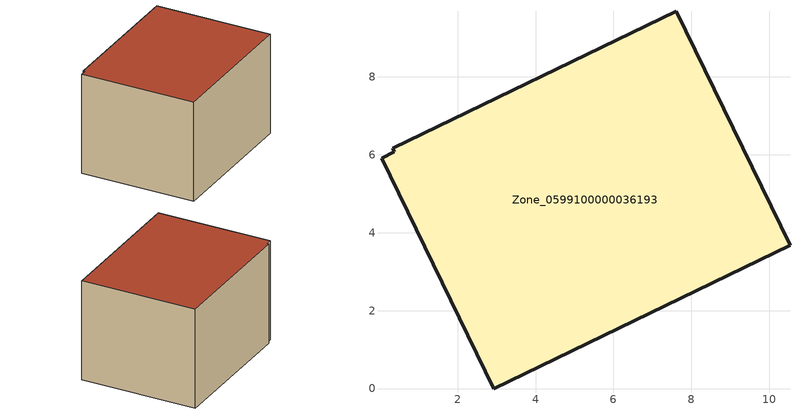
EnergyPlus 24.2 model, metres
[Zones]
Zone_0599100000036193
 floor ground (C_G): 0.04,5.92 0.37,6.07 0.33,6.17 7.61,9.68 10.53,3.68 2.93,0 z0
 wall outside (C_F): 10.53,3.68 7.61,9.68 0.33,6.17 0.37,6.07 0.04,5.92 2.93,0 10.53,3.68 z0:5.8
 roof outside (C_R): 0.37,6.07 0.04,5.92 2.93,0 10.53,3.68 7.61,9.68 0.33,6.17 z5.8
[BUILDING]
Pand.0599100000036193: North Axis=0; Terrain=City; Loads Convergence Tolerance Value=0.04; Temperature Convergence Tolerance Value=0.4; Solar Distribution=FullExterior; Maximum Number of Warmup Days=25; Minimum Number of Warmup Days=1
[Site:Location]
Rotterdam.The.Hague.AP_ZH_NLD Design_Conditions: Latitude=51.96; Longitude=4.45; Time Zone=1; Elevation=-4.5
[SITE:GROUNDTEMPERATURE:BUILDINGSURFACE]
18, 18, 18, 18, 18, 18, 18, 18, 18, 18, 18, 18
[MATERIAL] Thermal Absorptance=0.9; Solar Absorptance=0.7; Visible Absorptance=0.7
Name | Roughness | Thickness | Conductivity | Density | Specific Heat
G.TC.1946-1964 | MediumSmooth | 0.15 | 1 | 540 | 1210
F.TC.1946-1964 | Rough | 0.3 | 0.857143 | 1920 | 840
R.TC.1946-1964 | MediumRough | 0.2 | 0.235294 | 1500 | 1000
[CONSTRUCTION]
C_G: G.TC.1946-1964
C_F: F.TC.1946-1964
C_R: R.TC.1946-1964
[ZONE]
Zone_0599100000036193: Type=1; Multiplier=1; Ceiling Height=Autocalculate; Volume=Autocalculate; Floor Area=autocalculate; Part of Total Floor Area=Yes
[ZONEINFILTRATION:DESIGNFLOWRATE]
Infil_Zone_0599100000036193: Zone or ZoneList or Space or SpaceList=Zone_0599100000036193; Schedule=AlwaysOn; Design Flow Rate Calculation Method=Flow/Area; Flow Rate per Floor Area=0.003; Constant Term Coefficient=1; Temperature Term Coefficient=0; Velocity Term Coefficient=0; Velocity Squared Term Coefficient=0
[HVACTEMPLATE:ZONE:IDEALLOADSAIRSYSTEM]
Zone_0599100000036193: Maximum Heating Supply Air Temperature=50; Minimum Cooling Supply Air Temperature=13; Maximum Heating Supply Air Humidity Ratio=0.0156; Minimum Cooling Supply Air Humidity Ratio=0.0077; Heating Limit=NoLimit; Cooling Limit=NoLimit; Dehumidification Control Type=ConstantSensibleHeatRatio; Cooling Sensible Heat Ratio=0.7; Dehumidification Setpoint=60; Humidification Control Type=None; Humidification Setpoint=30; Outdoor Air Method=None; Outdoor Air Flow Rate per Person=0.00944; Outdoor Air Flow Rate per Zone Floor Area=0; Outdoor Air Flow Rate per Zone=0; Demand Controlled Ventilation Type=None; Outdoor Air Economizer Type=NoEconomizer; Heat Recovery Type=None; Sensible Heat Recovery Effectiveness=0.7; Latent Heat Recovery Effectiveness=0.65
[ZONECONTROL:THERMOSTAT]
ThermostatControl_Zone_0599100000036193: Zone or ZoneList=Zone_0599100000036193; Control Type Schedule=DualSetpointControlType; Control 1=Thermostat_Zone_0599100000036193; Temperature Difference Between Cutout And Setpoint=0
[THERMOSTATSETPOINT:DUALSETPOINT]
Thermostat_Zone_0599100000036193: Heating Setpoint Temperature Schedule=HeatingSetpoint_Zone_0599100000036193; Cooling Setpoint Temperature Schedule=CoolingSetpoint_Zone_0599100000036193
[SCHEDULE:COMPACT]
HeatingSetpoint_Zone_0599100000036193: Through: 12/31, For: AllDays, Until: 24:00, 21
CoolingSetpoint_Zone_0599100000036193: Through: 12/31, For: AllDays, Until: 24:00, 24
DualSetpointControlType: Through: 12/31, For: AllDays, Until: 24:00, 4
AlwaysOn: Through: 12/31, For: AllDays, Until: 24:00, 1
